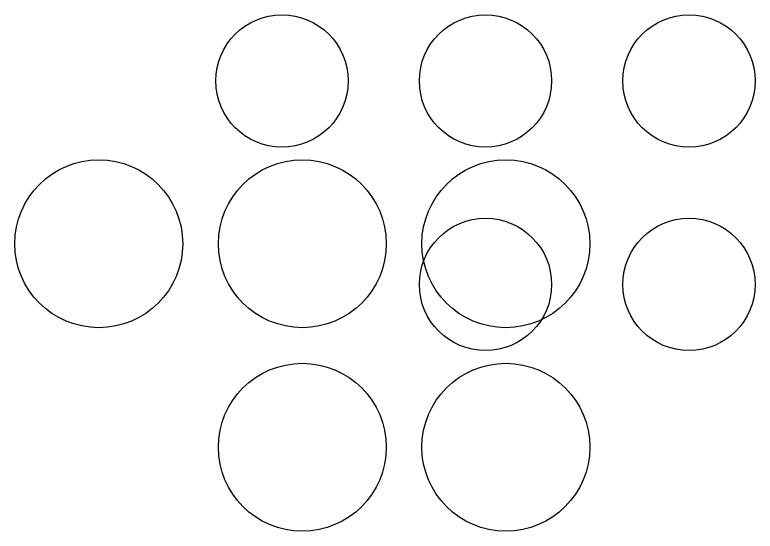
# Model space of a CAD drawing. Header units: millimetres. Extents: x 964 to 3953, y 802 to 5275.
# Drawn here: x 3588.9 to 3952.6, y 5021.2 to 5274.9 of the extents above; entities that cross this region are included whole.
import ezdxf

# ---------------------------------------------------------------- set-up
doc = ezdxf.new("R2010")
doc.units = ezdxf.units.MM

# ---------------------------------------------------------------- blocks, each defined once
blk = doc.blocks.new('Bandera')
for centre, radius in [((2708.434, 4285.842), 32.5), ((2618.434, 4205.842), 41.25), ((2618.434, 4205.842), 41.25)]:
    blk.add_circle(centre, radius)
blk = doc.blocks.new('ArosOlímpicos')
for centre, radius in [((2708.434, 4285.842), 32.5), ((2618.434, 4205.842), 41.25), ((2618.434, 4205.842), 41.25)]:
    blk.add_circle(centre, radius)
blk = doc.blocks.new('EncapsuladoTransistor')
for centre, radius in [((2708.434, 4285.842), 32.5), ((2618.434, 4205.842), 41.25), ((2618.434, 4205.842), 41.25)]:
    blk.add_circle(centre, radius)
blk = doc.blocks.new('Tejado')
for centre, radius in [((2708.434, 4285.842), 32.5), ((2618.434, 4205.842), 41.25), ((2618.434, 4205.842), 41.25)]:
    blk.add_circle(centre, radius)
blk = doc.blocks.new('Flor')
for centre, radius in [((2708.434, 4285.842), 32.5), ((2618.434, 4205.842), 41.25), ((2618.434, 4205.842), 41.25)]:
    blk.add_circle(centre, radius)

msp = doc.modelspace()

# ---------------------------------------------------------------- block references
for name, p in [('ArosOlímpicos', (1011.67, 956.601)), ('Bandera', (1111.67, 956.601)), ('EncapsuladoTransistor', (1211.67, 956.601)), ('Tejado', (1111.67, 856.601)), ('Flor', (1211.67, 856.601))]:
    msp.add_blockref(name, p)

doc.saveas('drawing.dxf')
